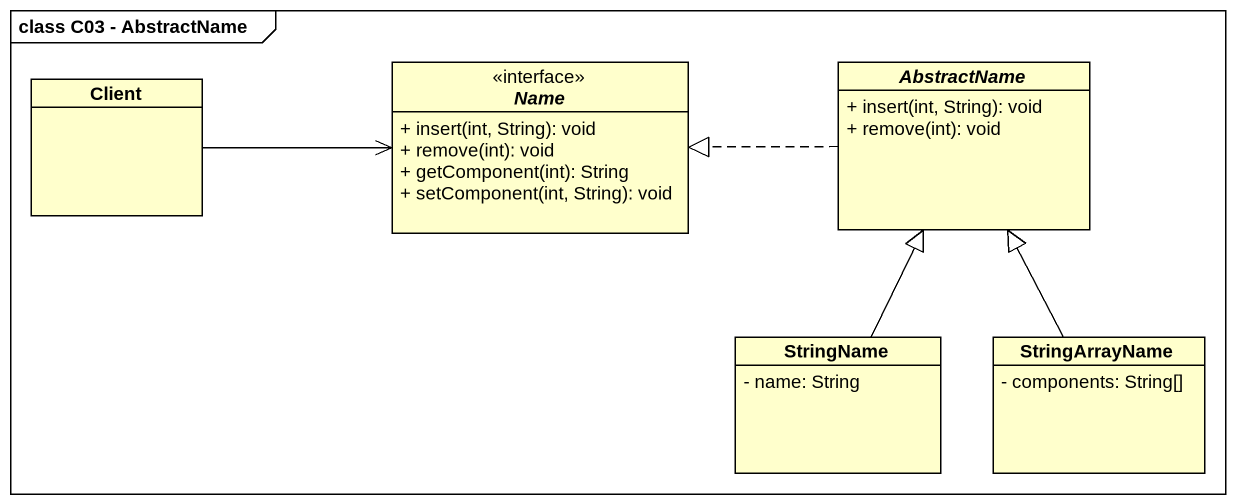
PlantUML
@startuml
mainframe class C03 - AbstractName
hide circle
hide empty members
skinparam classAttributeIconSize 0
interface Name {
  + insert(int, String): void
  + remove(int): void
  + getComponent(int): String
  + setComponent(int, String): void
}
abstract class AbstractName {
  + insert(int, String): void
  + remove(int): void
}
class Client
class StringName {
  - name: String
}
class StringArrayName {
  - components: String[]
}
AbstractName .left.|> Name
Client -right-> Name
StringName -up-|> AbstractName
StringArrayName -up-|> AbstractName
@enduml
